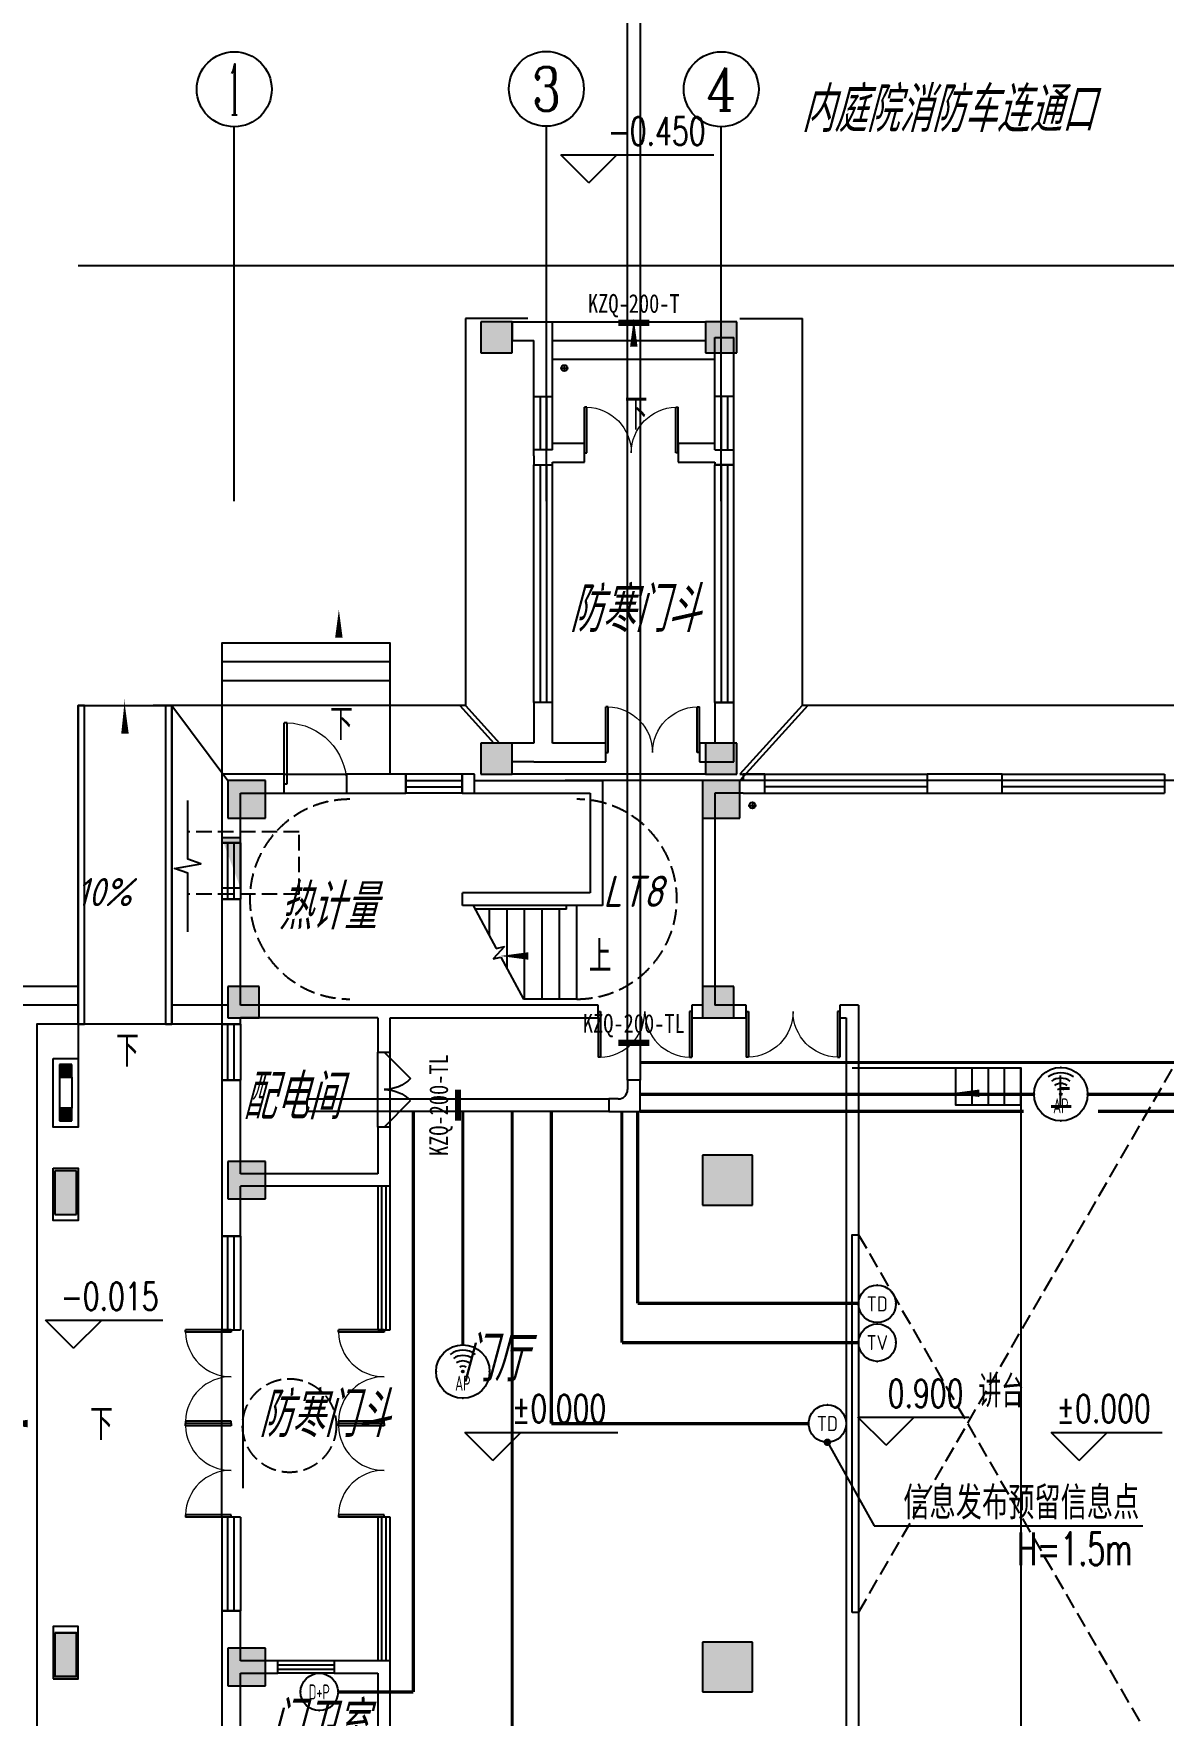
# Model space of a CAD drawing. Extents: x 1333527 to 1855755, y 1020844 to 1581249.
# Drawn here: x 1356161 to 1374256, y 1216596 to 1243536 of the extents above; entities that cross this region are included whole.
import ezdxf
from ezdxf.enums import TextEntityAlignment as Align

# ---------------------------------------------------------------- set-up
doc = ezdxf.new("R2010")
doc.units = 0
doc.header["$LTSCALE"] = 1000
doc.header["$PDSIZE"] = 5
doc.linetypes.add('DASH', pattern=[0.35, 0.25, -0.1])
for name, color, linetype in [('0-标注', 3, 'Continuous'), ('AXIS_TEXT', 7, 'Continuous'), ('CABLETRAY_PDS', 4, 'Continuous'), ('DIM-通讯', 3, 'Continuous'), ('EQUIP-通讯', 3, 'Continuous'), ('M-DIM_SYMB', 3, 'Continuous'), ('N-暖通墙身留洞标注', 11, 'Continuous'), ('WIRE-综合布线', 5, 'Continuous'), ('建筑-柱子', 9, 'Continuous'), ('建筑-柱子-填充', 8, 'Continuous'), ('抗震支吊架', 2, 'Continuous'), ('排水', 153, 'Continuous')]:
    doc.layers.add(name, color=color, linetype=linetype)
doc.layers.add('1-建筑底图', color=8, linetype='Continuous', plot=False)
doc.styles.add('_TCH_AXIS', font='COMPLEX', dxfattribs={"bigfont": 'GBCBIG'})
doc.styles.add('_TCH_DIM', font='SIMPLEX', dxfattribs={"bigfont": 'GBCBIG'})
doc.styles.add('_TEL_ATTDEF', font='gbenor', dxfattribs={"bigfont": 'gbcbig'})
doc.styles.add('_TEL_DIM', font='SIMPLEX', dxfattribs={"width": 0.8, "height": 3.5, "bigfont": 'HZTXT'})
doc.styles.add('COMPLEX', font='COMPLEX')
doc.styles.add('kzcad', font='', dxfattribs={"width": 0.8})
doc.styles.get("Standard").update_dxf_attribs({"font": 'gbeitc.shx', "bigfont": 'gbcbig.shx'})
doc.styles.get('kzcad').set_extended_font_data('SimSun')
doc.linetypes.add('JIEDI', pattern='A,1.25,-0.25,0.25,-0.25,0.625,["/",Standard,S=0.6,R=0,X=0,Y=-0.3],0.625,-0.25,0.25,-0.25', length=4)

# ---------------------------------------------------------------- blocks, each defined once
blk = doc.blocks.new('$equip_U$00000091(win7-PC-hzk)')
for radius in [0.7137949158223346, 0.02715771182347089]:
    blk.add_circle((0, 0), radius)
for radius in [0.5709565452821553, 0.4282174089616165, 0.2854782726410777, 0.1427391363205388]:
    blk.add_arc((0, 0), radius, 53.70488511215574, 126.2951148878442)
for p in [(0, 0.7137949158204719), (-0.7137949159368873, 0), (0.7137949159368873, 0), (0, -0.7137949158204719)]:
    blk.add_point(p)
at = {"color": 7, "style": '_TEL_DIM', "flags": 1}
for tag in ['REMARK', 'A']:
    blk.add_attdef(tag, text='', height=2e-05, dxfattribs=at).set_placement((0, 0), align=Align.MIDDLE_CENTER)
at = {"color": 7, "style": '_TEL_DIM', "width": 0.7}
blk.add_attdef('$TEXT$', text='', height=0.4, dxfattribs=at).set_placement((0, -0.3104041364276782), align=Align.MIDDLE_CENTER)
blk = doc.blocks.new('$equip_U$00000076(win7-PC-hzk)')
blk.add_circle((0, 0.4995004994561896), 0.4995004994997289)
for p in [(0, 0.9990009990287945), (-0.4995004995726049, 0.4995004994561896), (0.4995004995726049, 0.4995004994561896)]:
    blk.add_point(p)
at = {"color": 7, "style": '_TEL_DIM'}
blk.add_attdef('$TEXT$', text='', height=0.4, dxfattribs=at).set_placement((0, 0.4995004994561896), align=Align.MIDDLE_CENTER)
at = {"color": 7, "style": '_TEL_DIM', "flags": 1}
for tag in ['REMARK', 'A']:
    blk.add_attdef(tag, text='', height=2e-05, dxfattribs=at).set_placement((0, 0), align=Align.MIDDLE_CENTER)
blk = doc.blocks.new('$equip_U$00000088(win7-PC-hzk)')
blk.add_circle((0, 0.4995004994561896), 0.4995004994997289)
for p in [(0, 0.9990009990287945), (-0.4995004995726049, 0.4995004994561896), (0.4995004995726049, 0.4995004994561896)]:
    blk.add_point(p)
at = {"color": 7, "style": '_TEL_DIM'}
blk.add_attdef('$TEXT$', text='', height=0.4, dxfattribs=at).set_placement((0, 0.4995004994561896), align=Align.MIDDLE_CENTER)
at = {"color": 7, "style": '_TEL_DIM', "flags": 1}
for tag in ['REMARK', 'A']:
    blk.add_attdef(tag, text='', height=2e-05, dxfattribs=at).set_placement((0, 0), align=Align.MIDDLE_CENTER)
blk = doc.blocks.new('$equip_U$00000080(win7-PC-hzk)')
blk.add_circle((0, 0.4995004994561896), 0.4995004994997289)
for p in [(0, 0.9990009990287945), (-0.4995004995726049, 0.4995004994561896), (0.4995004991069436, 0.4995004994561896)]:
    blk.add_point(p)
at = {"color": 7, "style": '_TEL_DIM', "width": 0.7}
blk.add_attdef('$TEXT$', text='', height=0.4, dxfattribs=at).set_placement((0, 0.4995004994561896), align=Align.MIDDLE_CENTER)
at = {"color": 7, "style": '_TEL_DIM', "flags": 1}
for tag in ['REMARK', 'A']:
    blk.add_attdef(tag, text='', height=2e-05, dxfattribs=at).set_placement((0, 0), align=Align.MIDDLE_CENTER)
blk = doc.blocks.new('ng')
at = {"layer": '排水'}
for p, q in [((345991.3410677187, 781357.8100623027), (346091.3410677187, 781357.8100623027)), ((346041.3410677187, 781407.8100623027), (346041.3410677187, 781307.8100623027))]:
    blk.add_line(p, q, dxfattribs=at)
blk.add_circle((346041.3410677187, 781357.8100623027), 50, dxfattribs=at)
blk = doc.blocks.new('_AXISO')
blk.add_circle((-1.13686837721616e-13, 0), 0.4999999999999999)
at = {"layer": 'AXIS_TEXT', "style": 'COMPLEX', "width": 1.041666666666667}
blk.add_attdef('A', text='', height=0.56, dxfattribs=at).set_placement((-0.2500000000001137, -0.2800000000000011), (0.2499999999998863, -0.2800000000000011), align=Align.FIT)
blk = doc.blocks.new('A$C4670417C')
at = {"layer": '建筑-柱子-填充'}
for points in [[(3650.013496854343, 62749.99926033086), (3150.013496854343, 62749.99926033086), (3150.013496854343, 62249.99926033086), (3650.013496854343, 62249.99926033086)], [(7250.013496854343, 62749.99926033086), (6750.013496854343, 62749.99926033086), (6750.013496854343, 62249.99926033086), (7250.013496854343, 62249.99926033086)], [(3650.000028676353, 56000.00004400004), (3150.000028676353, 56000.00004400004), (3150.000028676353, 55500.00004400004), (3650.000028676353, 55500.00004400004)], [(7250.000028676353, 56000.00004400004), (6750.000028676353, 56000.00004400004), (6750.000028676353, 55500.00004400004), (7250.000028676353, 55500.00004400004)], [(-299.9999713236466, 55400.00004400004), (-899.9999713236466, 55400.00004400004), (-899.9999713236466, 54800.00004400004), (-299.9999713236466, 54800.00004400004)], [(7300.000028676353, 55400.00004400004), (6700.000028676353, 55400.00004400004), (6700.000028676353, 54800.00004400004), (7300.000028676353, 54800.00004400004)], [(-399.9999713236466, 52099.99527000013), (-899.9999713236466, 52099.99527000013), (-899.9999713236466, 51599.99527000013), (-399.9999713236466, 51599.99527000013)], [(7200.000028676353, 52099.99527000013), (6700.000028676353, 52099.99527000013), (6700.000028676353, 51599.99527000013), (7200.000028676353, 51599.99527000013)], [(7500.000028676353, 49400.00004400004), (6700.000028676353, 49400.00004400004), (6700.000028676353, 48600.00004400004), (7500.000028676353, 48600.00004400004)], [(-3325.001852323301, 49149.99527000013), (-3675.001852323301, 49149.99527000013), (-3675.001852323301, 48449.99527000013), (-3325.001852323301, 48449.99527000013)], [(-299.9999713236466, 49300.00004400004), (-899.9999713236466, 49300.00004400004), (-899.9999713236466, 48700.00004400004), (-299.9999713236466, 48700.00004400004)], [(-3324.997896323446, 41749.99508700013), (-3674.997896323446, 41749.99508700013), (-3674.997896323446, 41049.99508700013), (-3324.997896323446, 41049.99508700013)], [(-299.9999713236466, 41500.00004400004), (-899.9999713236466, 41500.00004400004), (-899.9999713236466, 40900.00004400004), (-299.9999713236466, 40900.00004400004)], [(7500.000028676353, 41600.00004400004), (6700.000028676353, 41600.00004400004), (6700.000028676353, 40800.00004400004), (7500.000028676353, 40800.00004400004)]]:
    blk.add_hatch(color=256, dxfattribs=at).paths.add_polyline_path(points)
at = {"layer": '建筑-柱子'}
for p, q in [((3650.013496854343, 62749.99926033086), (3150.013496854343, 62749.99926033086)), ((3150.013496854343, 62749.99926033086), (3150.013496854343, 62249.99926033086)), ((3650.013496854343, 62249.99926033086), (3650.013496854343, 62749.99926033086)), ((7250.013496854343, 62749.99926033086), (6750.013496854343, 62749.99926033086)), ((6750.013496854343, 62749.99926033086), (6750.013496854343, 62249.99926033086)), ((7250.013496854343, 62249.99926033086), (7250.013496854343, 62749.99926033086)), ((3150.013496854343, 62249.99926033086), (3650.013496854343, 62249.99926033086)), ((6750.013496854343, 62249.99926033086), (7250.013496854343, 62249.99926033086)), ((3650.000028676353, 56000.00004400004), (3150.000028676353, 56000.00004400004)), ((3150.000028676353, 56000.00004400004), (3150.000028676353, 55500.00004400004)), ((3650.000028676353, 55500.00004400004), (3650.000028676353, 56000.00004400004)), ((7250.000028676353, 56000.00004400004), (6750.000028676353, 56000.00004400004)), ((6750.000028676353, 56000.00004400004), (6750.000028676353, 55500.00004400004)), ((7250.000028676353, 55500.00004400004), (7250.000028676353, 56000.00004400004)), ((3150.000028676353, 55500.00004400004), (3650.000028676353, 55500.00004400004)), ((6750.000028676353, 55500.00004400004), (7250.000028676353, 55500.00004400004)), ((-299.9999713236466, 55400.00004400004), (-899.9999713236466, 55400.00004400004)), ((-899.9999713236466, 55400.00004400004), (-899.9999713236466, 54800.00004400004)), ((-299.9999713236466, 54800.00004400004), (-299.9999713236466, 55400.00004400004)), ((7300.000028676353, 55400.00004400004), (6700.000028676353, 55400.00004400004)), ((6700.000028676353, 55400.00004400004), (6700.000028676353, 54800.00004400004)), ((7300.000028676353, 54800.00004400004), (7300.000028676353, 55400.00004400004)), ((-899.9999713236466, 54800.00004400004), (-299.9999713236466, 54800.00004400004)), ((6700.000028676353, 54800.00004400004), (7300.000028676353, 54800.00004400004)), ((-399.9999713236466, 52099.99527000013), (-899.9999713236466, 52099.99527000013)), ((-899.9999713236466, 52099.99527000013), (-899.9999713236466, 51599.99527000013)), ((-399.9999713236466, 51599.99527000013), (-399.9999713236466, 52099.99527000013)), ((7200.000028676353, 52099.99527000013), (6700.000028676353, 52099.99527000013)), ((6700.000028676353, 52099.99527000013), (6700.000028676353, 51599.99527000013)), ((7200.000028676353, 51599.99527000013), (7200.000028676353, 52099.99527000013)), ((-899.9999713236466, 51599.99527000013), (-399.9999713236466, 51599.99527000013)), ((6700.000028676353, 51599.99527000013), (7200.000028676353, 51599.99527000013)), ((7500.000028676353, 49400.00004400004), (6700.000028676353, 49400.00004400004)), ((6700.000028676353, 49400.00004400004), (6700.000028676353, 48600.00004400004)), ((7500.000028676353, 48600.00004400004), (7500.000028676353, 49400.00004400004)), ((-3325.001852323301, 49149.99527000013), (-3675.001852323301, 49149.99527000013)), ((-3675.001852323301, 49149.99527000013), (-3675.001852323301, 48449.99527000013)), ((-3325.001852323301, 48449.99527000013), (-3325.001852323301, 49149.99527000013)), ((-299.9999713236466, 49300.00004400004), (-899.9999713236466, 49300.00004400004)), ((-899.9999713236466, 49300.00004400004), (-899.9999713236466, 48700.00004400004)), ((-299.9999713236466, 48700.00004400004), (-299.9999713236466, 49300.00004400004)), ((-899.9999713236466, 48700.00004400004), (-299.9999713236466, 48700.00004400004)), ((6700.000028676353, 48600.00004400004), (7500.000028676353, 48600.00004400004)), ((-3675.001852323301, 48449.99527000013), (-3325.001852323301, 48449.99527000013)), ((-3324.997896323446, 41749.99508700013), (-3674.997896323446, 41749.99508700013)), ((-3674.997896323446, 41749.99508700013), (-3674.997896323446, 41049.99508700013)), ((-3324.997896323446, 41049.99508700013), (-3324.997896323446, 41749.99508700013)), ((-299.9999713236466, 41500.00004400004), (-899.9999713236466, 41500.00004400004)), ((-899.9999713236466, 41500.00004400004), (-899.9999713236466, 40900.00004400004)), ((-299.9999713236466, 40900.00004400004), (-299.9999713236466, 41500.00004400004)), ((7500.000028676353, 41600.00004400004), (6700.000028676353, 41600.00004400004)), ((6700.000028676353, 41600.00004400004), (6700.000028676353, 40800.00004400004)), ((7500.000028676353, 40800.00004400004), (7500.000028676353, 41600.00004400004)), ((-3674.997896323446, 41049.99508700013), (-3324.997896323446, 41049.99508700013)), ((-899.9999713236466, 40900.00004400004), (-299.9999713236466, 40900.00004400004)), ((6700.000028676353, 40800.00004400004), (7500.000028676353, 40800.00004400004))]:
    blk.add_line(p, q, dxfattribs=at)
blk = doc.blocks.new('ND22')
at = {"layer": 'N-暖通墙身留洞标注'}
blk.add_lwpolyline([(2373086.622927886, 249039.9237213803), (2373086.622928182, 249839.987480886), (2372786.622928151, 249839.9874825159), (2372786.622927856, 249039.9237230101)], close=True, dxfattribs=at)
blk.add_solid([(2373086.622927886, 249039.9237213803), (2372786.622927825, 249839.9874825159), (2373086.622927856, 249839.987480886)], dxfattribs=at)
blk = doc.blocks.new('A$C667729B5')
at = {"layer": '0-标注'}
blk.add_blockref('ND22', (-2373686.622956601, -197259.9237601721), dxfattribs=at)
blk = doc.blocks.new('DIGOU')
at = {"layer": '0-标注', "linetype": 'DASH'}
for p, q in [((2374026.622963615, 249939.987480886), (2372241.956353305, 249939.987480886)), ((2374026.622963615, 248939.9237230096), (2374026.622963615, 249939.987480886)), ((2374026.622963615, 248939.9237230096), (2372241.956353305, 248939.9237230096))]:
    blk.add_line(p, q, dxfattribs=at)
at = {"layer": 'M-DIM_SYMB'}
blk.add_lwpolyline([(2372241.956353305, 248337.5341055894), (2372241.956353305, 249276.2607932377), (2372031.956353305, 249352.6945424336), (2372451.956353305, 249426.7518743312), (2372241.956353305, 249501.2607932377), (2372241.956353305, 250439.987480886)], dxfattribs=at)
blk = doc.blocks.new('A$C31C057EA')
at = {"layer": '0-标注'}
blk.add_blockref('DIGOU', (-2372886.62195162, -250759.9198520457), dxfattribs=at)
blk = doc.blocks.new('$DorLib2D$00000002')
for p, q in [((-0.5, -5.684341886080802e-17), (-0.5000000000000007, 0.4875)), ((-0.4750000000000007, 0.4875), (-0.5000000000000007, 0.4875)), ((-0.475, -2.842170943040401e-17), (-0.4750000000000007, 0.4875)), ((0.475, -2.842170943040401e-17), (0.4750000000000007, 0.4875)), ((0.4750000000000007, 0.4875), (0.5000000000000007, 0.4875)), ((0.5, -5.684341886080802e-17), (0.5000000000000007, 0.4875)), ((-0.5, -5.684341886080802e-17), (-0.475, -2.842170943040401e-17)), ((0.5, -5.684341886080802e-17), (0.475, -2.842170943040401e-17))]:
    blk.add_line(p, q)
at = {"lineweight": 13}
for centre, start, end in [((-0.4875, -4.263256414560601e-17), 0, 88.53071641864632), ((0.4875, -4.263256414560601e-17), 91.4692835813537, 180)]:
    blk.add_arc(centre, 0.4875, start, end, dxfattribs=at)
blk = doc.blocks.new('$WINLIB2D$00000001')
at = {"color": 0}
for points in [[(-0.4999999999999964, 0.5000000000000142), (-0.4999999999999964, -0.4999999999999858)], [(-0.4999999999999964, 0.5000000000000142), (0.5000000000000036, 0.5000000000000142)], [(0.5000000000000036, -0.4999999999999858), (0.5000000000000036, 0.5000000000000142)], [(0.5000000000000036, 0.1666666666666714), (-0.4999999999999964, 0.1666666666666714)], [(0.5000000000000036, -0.1666666666666572), (-0.4999999999999964, -0.1666666666666572)], [(-0.4999999999999964, -0.4999999999999858), (0.5000000000000036, -0.4999999999999858)]]:
    blk.add_lwpolyline(points, dxfattribs=at)
blk = doc.blocks.new('$DorLib2D$00000001')
for p, q in [((0.45, 0.9750000000000001), (0.5000000000000002, 0.9750000000000001)), ((0.45, 0), (0.45, 0.9750000000000001)), ((0.5, 0), (0.5, 0.9750000000000001)), ((0.5, 0), (0.45, 0))]:
    blk.add_line(p, q)
at = {"lineweight": 13}
blk.add_arc((0.475, 0), 0.975, 91.4692835813538, 180, dxfattribs=at)
blk = doc.blocks.new('$DorLib2D$00000116')
at = {"color": 0}
for p, q in [((-0.4999999999999929, 7.105427357601002e-15), (-0.146446609406766, 0.353553390593234)), ((0.5000000000000071, 7.105427357601002e-15), (0.1464466094067731, 0.353553390593234))]:
    blk.add_line(p, q, dxfattribs=at)
for centre, radius, start, end in [((-0.4999999999984652, 4.831690603168681e-13), 0.4999999999984674, 0, 45), ((0.4999999999977511, 9.059419880941277e-13), 0.4999999999976598, 135, 180)]:
    blk.add_arc(centre, radius, start, end, dxfattribs=at)
blk = doc.blocks.new('1-一层建筑底图')
at = {"layer": '1-建筑底图'}
for points in [[(-2300.001000317861, 50149.99526576907), (-2300.001000317861, 49949.99526576907), (-2100.001000317861, 49949.99526576907), (-2100.001000317861, 50149.99526576907)], [(-2300.001875973307, 49449.99526576907), (-2300.001875973307, 49249.99526576907), (-2100.001875973307, 49249.99526576907), (-2100.001875973307, 49449.99526576907)]]:
    blk.add_hatch(color=8, dxfattribs=at).paths.add_polyline_path(points)
at = {"layer": '1-建筑底图', "color": 8}
for p, q in [((499.9999763499945, 59174.51413964154), (499.9999763499945, 65174.51413964154)), ((5499.999974766513, 59174.51413964154), (5499.999974766513, 65180.4490866526)), ((8299.999976349995, 59174.51413964154), (8299.999976349995, 65174.51413964154)), ((6178.717645595782, 64273.0979027804), (5728.717645595782, 64723.0979027804)), ((5728.717645595782, 64723.0979027804), (8179.717645595782, 64723.0979027804)), ((6178.717645595782, 64273.0979027804), (6628.717645595782, 64723.0979027804)), ((5199.999978940119, 62100.00000582589), (4202.264503121492, 62100.00000555138)), ((4950.013473204337, 62049.99925609981), (5599.999976348248, 62049.99928475381)), ((4950.013473204337, 62049.99925609981), (4950.013486429118, 61749.99925609981)), ((5599.999976348248, 62049.99928475381), (8050.013473204337, 62049.99928475381)), ((5599.999976360123, 60100.00008898461), (5599.999976348248, 62049.99928475381)), ((8599.999978940119, 62100.00000582589), (9599.999977199826, 62100.00000610203)), ((4950.013486429118, 61749.99925609981), (5299.999976351624, 61749.99927153182)), ((5299.999976361636, 59900.00008901022), (5299.999976351624, 61749.99927153182)), ((5599.999976348248, 61749.99928475381), (8050.013473204337, 61749.99928475381)), ((8199.999976363615, 60100.00008826377), (8199.999976349995, 61800.00000406685)), ((8199.999976349995, 61800.00000406685), (8499.999976349995, 61800.00000406918)), ((8499.999976364546, 59900.00008823699), (8499.999976349995, 61800.00000406918)), ((5599.999976348248, 61449.99928475381), (8199.999976352789, 61449.99928475497)), ((6109.922684684978, 60100.00008884259), (5599.999976360123, 60100.00008898461)), ((6109.922684601741, 59800.00008884282), (6109.922684684978, 60100.00008884259)), ((8199.999976363615, 60100.00008826377), (7609.922684684861, 60100.00008842675)), ((7609.922684684861, 60100.00008842675), (7609.922684601741, 59800.00008842698)), ((5299.999976361636, 59900.00008901022), (5299.999976362451, 59760.00006799377)), ((8499.999976365361, 59760.00006799842), (8499.999976364546, 59900.00008823699)), ((5299.999976362451, 59760.00006799377), (5599.999976363033, 59760.00006799563)), ((5599.999976362684, 59800.00008898438), (6109.922684601741, 59800.00008884282)), ((5599.999976363033, 59760.00006799563), (5599.999976362684, 59800.00008898438)), ((7609.922684601741, 59800.00008842698), (8199.999976365594, 59800.00008826354)), ((8199.999976365594, 59800.00008826354), (8199.99997636571, 59760.00006799609)), ((8199.99997636571, 59760.00006799609), (8499.999976365361, 59760.00006799842)), ((-500.0000239037909, 55900.00000295579), (399.9999763499945, 54700.00000582589)), ((4111.561280986061, 55900.00000577373), (4655.780597293517, 55300.00003976887)), ((4202.264504827093, 55900.00000582589), (4746.483821181813, 55300.00003976887)), ((5599.999976386549, 55950.00006799563), (5299.999976385967, 55950.00006799377)), ((5299.999976385967, 55950.00006799377), (5299.999976390158, 55300.00003976887)), ((5599.999976390391, 55300.00003976957), (5599.999976386549, 55950.00006799563)), ((8499.999976394582, 55950.00006799842), (8199.999976395047, 55950.00006799609)), ((8199.999976395047, 55950.00006799609), (8199.99997640017, 55300.00003976817)), ((8499.999976400635, 55200.00003976864), (8499.999976394582, 55950.00006799842)), ((9597.735447792802, 55900.00000582589), (8599.999976349995, 54800.00000397139)), ((9688.438671633834, 55900.00000577373), (8599.999976314488, 54700.00000463286)), ((5299.999976390158, 55300.00003976887), (4950.000005026348, 55300.00003976887)), ((4950.000005026232, 55000.00003976887), (4950.000005026348, 55300.00003976887)), ((6450.000005026697, 55300.00003976794), (5599.999976390391, 55300.00003976957)), ((6450.000005026581, 55000.00003976864), (6450.000005026697, 55300.00003976794)), ((8199.99997640017, 55300.00003976817), (7950.000005026697, 55300.00003976724)), ((7950.000005026697, 55300.00003976724), (7950.000005026581, 55000.00003976794)), ((5299.9999763862, 55000.00003976934), (4950.000005026232, 55000.00003976887)), ((5299.999976391788, 55000.00009340397), (5299.9999763862, 55000.00003976934)), ((5299.999976391788, 55000.00009340397), (5599.999976391788, 55000.00009340583)), ((5599.999976391788, 55000.00009340583), (5599.999976388994, 55000.0000397691)), ((5599.999976388994, 55000.0000397691), (6450.000005026581, 55000.00003976864)), ((7950.000005026581, 55000.00003976794), (8199.999976413092, 55000.00003976771)), ((8199.999976402149, 55000.00000399211), (8199.999976413092, 55000.00003976771)), ((8199.999976402149, 55000.00000399211), (8499.999976402149, 55000.00000399444)), ((8499.999976402149, 55000.00000399444), (8499.999976400635, 55200.00003976864)), ((1299.999976282241, 54800.00000327104), (299.9999763496453, 54800.00000292016)), ((299.9999763496453, 54800.00000292016), (299.9999763504602, 53700.00000299583)), ((1299.999976387131, 54500.00000326987), (1299.999976282241, 54800.00000327104)), ((1299.999976280029, 54800.0000032708), (2299.999976280029, 54800.00000362052)), ((3248.731336835306, 54800.00000395346), (2299.999976278981, 54800.00000362122)), ((2299.999976278981, 54800.00000362122), (2299.999976383988, 54500.00000362005)), ((3248.731336940313, 54500.00000395207), (3248.731336835306, 54800.00000395346)), ((4350.000004956266, 54800.0000043381), (4148.731336838449, 54800.00000426872)), ((4148.731336838449, 54800.00000426872), (4148.731336943456, 54500.00000426732)), ((4350.000005061273, 54500.0000043381), (4350.000004956266, 54800.0000043381)), ((4350.000004987582, 54700.0000043381), (6400.000005027861, 54700.00000513252)), ((8050.000005026348, 54800.00003976887), (4950.000005026348, 54800.00003976887)), ((7999.999978940119, 54700.00000582589), (5799.999976270832, 54700.00000581145)), ((6400.000005027861, 54700.00000513252), (6400.000005027861, 52700.01085341303)), ((7999.999978940585, 54700.00000561425), (7999.999978940585, 51100.00000295555)), ((8649.999976439402, 54700.00000584335), (7999.999978940585, 54700.00000561425)), ((8599.999976270017, 54800.00000399281), (10387.75430252554, 54800.00000399281)), ((8999.99997178081, 54800.00000596605), (8649.99997640436, 54800.00000584335)), ((8649.99997640436, 54800.00000584335), (8649.999976439402, 54700.00000584335)), ((8999.999971885816, 54500.00000596605), (8999.99997178081, 54800.00000596605)), ((12799.99997183168, 54800.00000729598), (11599.99997178407, 54800.00000687595)), ((11599.99997178407, 54800.00000687595), (11599.99997188908, 54500.00000687595)), ((12799.99997193669, 54500.00000729598), (12799.99997183168, 54800.00000729598)), ((599.9999763498781, 54500.00000302517), (1299.999976387131, 54500.00000326987)), ((599.9999763504602, 53700.0000029956), (599.9999763498781, 54500.00000302517)), ((1299.999976385036, 54500.0000032708), (2299.999976385036, 54500.00000362052)), ((2299.999976383988, 54500.00000362005), (3248.731336940313, 54500.00000395207)), ((4148.731336943456, 54500.00000426732), (4350.000005061273, 54500.0000043381)), ((4350.000005065114, 54500.0000043381), (6200.000005027279, 54500.00000505522)), ((6200.000005027279, 54500.00000505522), (6200.000005027163, 52900.0108534114)), ((8199.999978940235, 54500.00000568223), (8199.999978940235, 51099.99609664176)), ((8649.999976509367, 54500.00000584335), (8199.999978940235, 54500.00000568223)), ((8649.999976509367, 54500.00000584335), (8999.999971885816, 54500.00000596605)), ((11599.99997188908, 54500.00000687595), (12799.99997193669, 54500.00000729598)), ((299.9999763504602, 53700.00000299583), (599.9999763504602, 53700.0000029956)), ((6200.000005027163, 52900.0108534114), (4156.665803634678, 52900.01085341186)), ((4156.665803634678, 52700.01085341186), (4156.665803634678, 52900.01085341186)), ((599.9999763504602, 52800.0000029956), (299.9999763505766, 52800.00000299583)), ((299.9999763505766, 52800.00000299583), (299.9999763499945, 51000.00000295579)), ((599.9999763498781, 51100.00000295602), (599.9999763504602, 52800.0000029956)), ((6400.000005027861, 52700.01085341303), (4156.665803634678, 52700.01085341186)), ((5820.000004984555, 52700.0108534121), (4327.916781843523, 52700.01085341163)), ((4327.916781840613, 52700.01085341233), (4696.981651964597, 52011.59950811649)), ((5820.000005026348, 52700.01085341233), (4327.91678184073, 52700.0108534121)), ((5820.000005026348, 52640.01085341233), (4360.083439695416, 52640.01085341256)), ((4590.000005023088, 52211.15082133142), (4590.000005025184, 52640.01085341279)), ((4870.000005025533, 51688.87088550976), (4870.000005025184, 52640.01085341279)), ((5150.000005026348, 51200.01085341233), (5150.000005027745, 52640.01085341279)), ((5430.000005026348, 51200.01085341233), (5430.000005025184, 52640.01085341279)), ((5710.000005026348, 51200.01085341233), (5710.000005027745, 52640.01085341256)), ((5990.000005026348, 52700.01085341233), (5820.000004984555, 52700.0108534121)), ((5820.000005026348, 52640.01085341233), (5820.000005026348, 52700.01085341233)), ((5990.000005026348, 51200.01085341233), (5990.000005026348, 52700.01085341233)), ((4828.416822809377, 52042.41826641303), (4649.124738717335, 51841.91741559375)), ((4696.981651964597, 52011.59950811649), (4828.416822809377, 52042.41826641303)), ((4649.124738717335, 51841.91741559375), (4772.447581512621, 51870.83400511323)), ((4772.447581512621, 51870.83400511323), (5132.083228211966, 51200.01085341233)), ((5990.000005026348, 51200.01085341233), (5132.083228216507, 51200.0108534121)), ((299.9999763499945, 51000.00000295579), (299.9999763502274, 50800.00000297977)), ((2899.999976349995, 51100.00000295579), (599.9999763498781, 51100.00000295602)), ((6327.310351861292, 51100.00000295555), (2899.999976349995, 51100.00000295579)), ((6327.310351861292, 50900.00000295602), (6327.310351861292, 51100.00000295555)), ((7999.999978940585, 51100.00000295555), (7827.310351861292, 51100.00000295555)), ((7827.310351861292, 51100.00000295555), (7827.310351861292, 50900.00000295602)), ((8699.998999784817, 51099.99609664152), (8199.999978940235, 51099.99609664176)), ((8699.998999784817, 50899.99609664176), (8699.998999784817, 51099.99609664152)), ((10499.99997894, 51099.99609664176), (10199.99899978482, 51099.99609664152)), ((10199.99899978482, 51099.99609664152), (10199.99899978482, 50899.99609664269)), ((10499.99997894, 51099.99609664176), (10499.99997894012, 37700.00002381788)), ((-2000.000023761066, 50908.29587535211), (-2000.001875973307, 50249.99526576907)), ((299.9999763502274, 50800.00000297977), (599.9999763494125, 50800.00000297977)), ((599.9999763494125, 50800.00000297977), (599.9999763488304, 50900.00000295602)), ((2799.999976350344, 50900.00000295602), (599.9999763488304, 50900.00000295602)), ((2799.999976350344, 50900.00000295602), (2799.999976349412, 50350.00000295276)), ((2999.999976349762, 50350.00000295276), (2999.999976350344, 50900.00000295625)), ((2999.999976350344, 50900.00000295625), (6327.310351861292, 50900.00000295602)), ((7827.310351861292, 50900.00000295602), (8099.999978940119, 50900.00000295579)), ((8099.999978940003, 50899.99609664199), (8699.998999784817, 50899.99609664176)), ((10199.99899978482, 50899.99609664269), (10299.99997894, 50899.99609664339)), ((10299.99997894, 50899.99609664339), (10299.99997894, 37900.00002381951)), ((-2300.001000317861, 50149.99526576907), (-2300.001000317861, 49949.99526576907)), ((-2100.001000317861, 50149.99526576907), (-2300.001000317861, 50149.99526576907)), ((-2100.001000317861, 49949.99526576907), (-2100.001000317861, 50149.99526576907)), ((2799.999976349412, 50350.00000295276), (2999.999976349762, 50350.00000295276)), ((2799.999976349995, 49150.00000295579), (2799.999976349995, 50350.00000295579)), ((2999.999976349995, 49150.00000295579), (2999.999976349995, 50350.00000295579)), ((-2300.001875973307, 49949.99526576907), (-2300.001875973307, 49449.99526576907)), ((-2300.001000317861, 49949.99526576907), (-2100.001000317861, 49949.99526576907)), ((-2100.001875973307, 49949.99526576907), (-2100.001875973307, 49449.99526576907)), ((599.9999763494125, 49900.00000297977), (299.9999763502274, 49900.00000297977)), ((299.9999763502274, 49900.00000297977), (299.9999763499945, 48300.00000295579)), ((599.9999763488304, 48400.00000295602), (599.9999763494125, 49900.00000297977)), ((-2300.001875973307, 49449.99526576907), (-2300.001875973307, 49249.99526576907)), ((-2100.001875973307, 49449.99526576907), (-2300.001875973307, 49449.99526576907)), ((-2100.001875973307, 49249.99526576907), (-2100.001875973307, 49449.99526576907)), ((-2300.001875973307, 49249.99526576907), (-2100.001875973307, 49249.99526576907)), ((2999.999976349762, 49150.00000295765), (2799.999976349412, 49150.00000295765)), ((2799.999976349412, 49150.00000295765), (2799.999976350344, 48400.00000295602)), ((2999.999976350344, 48200.00000295602), (2999.999976349762, 49150.00000295765)), ((299.9999763499945, 48300.00000295579), (299.9999763498781, 47400.27355844947)), ((2799.999976350344, 48400.00000295602), (599.9999763488304, 48400.00000295602)), ((599.9999763505766, 47400.27355844947), (599.9999763503438, 48200.00000295602)), ((2999.999976350344, 48200.00000295602), (599.9999763503438, 48200.00000295602)), ((2799.999976349995, 48200.00000295602), (2799.999976349762, 45900.27355839359)), ((2866.666643017321, 45900.27355838218), (2866.666643016855, 48200.00000295602)), ((2933.333309683367, 45900.27355838218), (2933.33330968325, 48200.00000295602)), ((2999.999976349296, 45900.27355839359), (2999.999976349645, 48200.00000295695)), ((299.9999763498781, 47400.27355844947), (599.9999763505766, 47400.27355844947)), ((-2073.114104110748, 45606.57758760289), (-2523.114104110748, 46056.57758760289)), ((-2523.114104110748, 46056.57758760289), (-642.3974250070751, 46056.57758760289)), ((-2073.114104110748, 45606.57758760289), (-1623.114104110748, 46056.57758760289)), ((299.9999763499945, 44400.27355839685), (299.9999763499945, 45900.27355839685)), ((639.9999763513915, 45900.27355843387), (639.9999763513915, 43365.46082953177)), ((2799.999976349762, 45900.27355839359), (2999.999976349296, 45900.27355839359)), ((10940.18571272166, 44052.23273336724), (10490.18571272166, 44502.23273336724)), ((10490.18571272166, 44502.23273336724), (12270.84154859884, 44502.23273336724)), ((10940.18571272166, 44052.23273336724), (11390.18571272166, 44502.23273336724)), ((299.9999763499945, 42900.27355839685), (299.9999763499945, 44400.27355839685)), ((4641.068942647893, 43808.38505475526), (4191.068942647893, 44258.38505475526)), ((4191.068942647893, 44258.38505475526), (6642.068942647893, 44258.38505475526)), ((4641.068942647893, 43808.38505475526), (5091.068942647893, 44258.38505475526)), ((14033.32661556872, 43808.38505475526), (13583.32661556872, 44258.38505475526)), ((13583.32661556872, 44258.38505475526), (15363.98245144589, 44258.38505475526)), ((14033.32661556872, 43808.38505475526), (14483.32661556872, 44258.38505475526)), ((2999.999976349296, 42900.27355839848), (2799.999976349762, 42900.27355839848)), ((2799.999976349762, 42900.27355839848), (2799.999976349995, 40600.00009109941)), ((2866.666643016855, 40600.00009109941), (2866.666643016855, 42900.27355839033)), ((2933.33330968325, 40600.00009109941), (2933.333309682785, 42900.27355839033)), ((2999.999976349645, 40600.00009109918), (2999.999976349296, 42900.27355839848)), ((599.9999763505766, 41400.2735584334), (299.9999763498781, 41400.27355843363)), ((299.9999763498781, 41400.27355843363), (299.9999763499945, 40500.00000295579)), ((599.9999763503438, 40600.00009109941), (599.9999763505766, 41400.2735584334)), ((299.9999763499945, 40500.00000295579), (299.9999763499945, 39000.00009107403)), ((1199.99899978959, 40600.00009109941), (599.9999763503438, 40600.00009109941)), ((1199.99899978959, 40400.00009109988), (1199.99899978959, 40600.00009109941)), ((2999.999976350344, 40600.00009109941), (2099.998999784817, 40600.00009109941)), ((2099.998999784817, 40600.00009109941), (2099.998999784817, 40400.00009109988)), ((2999.99997635046, 39000.00009108195), (2999.999976350344, 40600.00009109941)), ((599.9999763497617, 40400.00009109941), (1199.99899978959, 40400.00009109988)), ((599.9999763497617, 39000.00009107403), (599.9999763497617, 40400.00009109941)), ((2099.998999784817, 40400.00009109988), (2799.999976350344, 40400.00009109941)), ((2799.999976350344, 40400.00009109941), (2799.999976350926, 39000.00009108195))]:
    blk.add_line(p, q, dxfattribs=at)
at = {"layer": '1-建筑底图', "color": 8, "ltscale": 5}
blk.add_line((-1999.997721589636, 62950.00000477326), (66699.99997433322, 62950.00000191224), dxfattribs=at)
at = {"layer": '1-建筑底图', "color": 8}
for points in [[(4202.264503121492, 62100.00000555138), (4202.264504827093, 55900.00000582589), (-800.0000236500055, 55900.00000295579)], [(9599.99997891183, 55900.00000582566), (9599.999977199826, 62100.00000610203)], [(2999.999981858535, 54800.00000282377), (2999.999981858535, 56900.00000259653), (299.9999908352038, 56899.99999993481), (299.9999763496453, 54800.00000292086)], [(2999.999981858535, 54800.00000282377), (2999.999981858535, 56600.00000271015), (299.999988765805, 56600.00000189058), (299.9999763496453, 54800.00000292063)], [(2999.999981858535, 54800.00000282377), (2999.999981858535, 56300.00000282377), (299.9999866964063, 56300.00000384636), (299.9999763496453, 54800.00000292063)], [(36899.99997894012, 54700.00000582566), (36899.99997894012, 55900.00000582566), (9597.735447792686, 55900.00000582566)], [(7999.999978940119, 34100.00008822908), (35699.99997894012, 34099.99999339343), (35699.99997894012, 54700.00000582566), (8599.999978940119, 54700.00000582566)], [(-2000.000023698318, 51400.00000295579), (-3260.000023650005, 51400.00000295579), (-3260.000023650005, 37400.00000295835), (399.9999763504602, 37400.00000295392)], [(-2000.000023698318, 51100.00000295579), (-2960.000023650005, 51100.00000295579), (-2960.000023650005, 37700.00000295811), (399.9999763508094, 37700.00000295392)], [(399.9999763496453, 51100.00000295904), (-500.0000239126384, 51100.00000295579)], [(399.9999763494125, 50800.00000295602), (-2660.000023650005, 50800.00000295579), (-2660.000023650005, 38000.00000295765), (399.9999763511587, 38000.00000295392)], [(10399.99997894012, 50100.00001325156), (13099.99997894012, 50100.00001325156), (13099.9999820079, 38700.00001324713), (10299.99997894024, 38700.00001324713)], [(13099.99997894012, 49500.00392982154), (12059.99997894012, 49500.00393020152), (12059.99997894012, 50100.00001325156)], [(12319.99997894012, 49500.00392982154), (12319.99997894012, 50100.00001325156)], [(12579.99997894012, 49500.00392982154), (12579.99997894012, 50100.00001325156)], [(12839.99997894012, 49500.00392982154), (12839.99997894012, 50100.00001325156)], [(13099.99997894012, 49500.00392982154), (13099.99997894012, 50100.00001325156)]]:
    blk.add_lwpolyline(points, dxfattribs=at)
for points in [[(6899.999981370405, 61000.42336005438, 0, 0, 0), (6899.999981370405, 62100.00000557117, 0, 120, 0), (6899.999981370405, 61650.00000557117, 0, 0, 0)], [(2175.959777209559, 56033.1812002284, 0, 0, 0), (2175.959777209559, 57438.09086149535, 0, 120, 0), (2175.959777209559, 56988.09086149535, 0, 0, 0)], [(-1250.000023913337, 50800.00000295439, 0, 0, 0), (-1250.000023903791, 55900.00000295579, 0, 120, 0), (-1250.000023904606, 55450.00000295579, 0, 0, 0)], [(6019.999976360821, 51890.00000295788, 0, 0, 0), (4759.999976360821, 51890.00000295788, 0, 120, 0), (5209.999976360821, 51890.00000295788, 0, 0, 0)], [(13404.319385699, 49690.58056152309, 0, 0, 0), (11985.39805343654, 49690.58056152309, 0, 120, 0), (12435.39805343654, 49690.58056152309, 0, 0, 0)], [(-1967.52241451852, 44400.00000295718, 0, 0, 0), (-3260.000023650005, 44400.00000295718, 0, 120, 0), (-2810.000023650005, 44400.00000295718, 0, 0, 0)]]:
    blk.add_lwpolyline(points, format="xyseb", dxfattribs=at)
for points in [[(-2000.000023903791, 50800.00000295579), (-2000.000023903791, 55900.00000295579), (-500.0000239037909, 55900.00000295579), (-500.0000239132205, 50800.00000295299)], [(-1900.00002368947, 55900.00000206311), (-2000.00002368947, 55900.00000206311), (-2000.0000236989, 50800.00000206055), (-2000.0000236989, 50800.00000206055), (-1900.0000236989, 50800.00000206032)], [(-500.0000239037909, 55900.00000295579), (-600.0000239037909, 55900.00000295579), (-600.0000239132205, 50800.00000295322), (-600.0000239132205, 50800.00000295322), (-500.0000239132205, 50800.00000295299)], [(-2400.001000317861, 50249.99526576907), (-2000.001875973307, 50249.99526576907), (-2000.001875973307, 49149.99526576907), (-2400.001000317861, 49149.99526576907)], [(-2400.000023761066, 48491.69465618604), (-2000.000023761066, 48491.69465618604), (-2000.000023761066, 47649.99624225125), (-2400.000023761066, 47649.99624225125)], [(10399.9999789428, 41375.00002303347), (10399.9999789428, 47425.00000346522), (10499.9999789428, 47425.00000346522), (10499.9999789428, 41375.00002303347)], [(-2400.000023628236, 40308.29764547711), (-2000.000023628236, 40308.29764547711), (-2000.000023628236, 41149.99605941167), (-2400.000023628236, 41149.99605941167)], [(-2374.997919973452, 41049.99508276908), (-2024.997919973452, 41049.99508276908), (-2024.997919973452, 40349.99508276908), (-2374.997919973452, 40349.99508276908)]]:
    blk.add_lwpolyline(points, close=True, dxfattribs=at)
at = {"layer": '1-建筑底图', "color": 8, "linetype": 'DASH'}
for points in [[(10499.9999789428, 41375.00002303347), (17799.99997886247, 54018.97091814573)], [(10499.9999789428, 47425.00000346522), (17799.99997213832, 34781.02911999961)]]:
    blk.add_lwpolyline(points, dxfattribs=at)
blk.add_circle((1384.019656609278, 44367.49146357388), 750, dxfattribs=at)
for centre, start, end in [((2350.000005026348, 52800.01085341233), 90, 270), ((5990.000005026348, 52800.01085341233), 270, 90)]:
    blk.add_arc(centre, 1600, start, end, dxfattribs=at)
at = {"layer": '1-建筑底图', "color": 8}
for name, p in [('A$C4670417C', (1299.999976349995, -700.0000042309985)), ('A$C31C057EA', (400.0000050263479, 54699.99996759067)), ('A$C667729B5', (1200, 1200)), ('ng', (-340255.0285326777, -720050.7981373009)), ('ng', (-337242.7726288246, -727055.1422665592))]:
    blk.add_blockref(name, p, dxfattribs=at)
ref = blk.add_blockref('_AXISO', (499.9999763499945, 65774.51413964154), dxfattribs=dict(at, xscale=1200, yscale=1200, zscale=1200))
ref.add_attrib('A', '1', dxfattribs={"layer": 'AXIS_TEXT', "height": 817.1572203357082, "style": '_TCH_AXIS', "width": 0.5555555555556613}).set_placement((402.7193548814394, 65365.9355294737), (597.2805978185497, 65365.9355294737), align=Align.FIT)
ref = blk.add_blockref('_AXISO', (5499.999974766513, 65780.4490866526), dxfattribs=dict(at, xscale=1200, yscale=1200, zscale=1200))
ref.add_attrib('A', '3', dxfattribs={"layer": 'AXIS_TEXT', "height": 698.9222472437887, "style": '_TCH_AXIS'}).set_placement((5267.02589235187, 65430.98796303058), (5732.974057181156, 65430.98796303058), align=Align.FIT)
ref = blk.add_blockref('_AXISO', (8299.999976349995, 65774.51413964154), dxfattribs=dict(at, xscale=1200, yscale=1200, zscale=1200))
ref.add_attrib('A', '4', dxfattribs={"layer": 'AXIS_TEXT', "height": 683.5361158136574, "style": '_TCH_AXIS', "width": 0.9374999999999594}).set_placement((8055.879934987985, 65432.74608173477), (8544.120017712004, 65432.74608173477), align=Align.FIT)
for name, p, xscale, yscale, zscale, rotation in [('$WINLIB2D$00000001', (5449.999976358376, 60425.00008882373), 850, -300, 300, 90.00000000035104), ('$DorLib2D$00000002', (6859.922684643301, 59950.00008863444), -1500, 1500, 300, 359.9999999841155), ('$WINLIB2D$00000001', (8349.999976360472, 60425.00008882536), 850, 300, 300, 90.00000000043882), ('$WINLIB2D$00000001', (5449.999976374209, 57855.00006799493), 3810, -300, 300, 90.00000000035305), ('$WINLIB2D$00000001', (8349.999976380146, 57855.00006799656), 3810, 300, 300, 90.0000000004397), ('$DorLib2D$00000002', (7200.000005026697, 55150.00003976771), 1500, -1500, 300, 179.999999999969), ('$DorLib2D$00000001', (1799.999976332532, 54650.00000344566), -1000, 1000, 300, 2.005387855774643e-08), ('$WINLIB2D$00000001', (3698.731336889439, 54650.00000411039), -900, -300, 300, 2.005411836591975e-08), ('$WINLIB2D$00000001', (10299.99997183529, 54650.000006421), 2600, -300, 300, 2.005450216230968e-08), ('$WINLIB2D$00000001', (14099.99997188384, 54650.00000775093), 2600, -300, 300, 2.005450216230968e-08), ('$WINLIB2D$00000001', (449.9999763499945, 53250.00000299513), -900, -300, 300, 90), ('$DorLib2D$00000002', (7077.310351861524, 51000.00000295579), 1500, 1500, 200, 180), ('$WINLIB2D$00000001', (449.9999763499945, 50350.00000298116), -900, -300, 300, 90), ('$DorLib2D$00000116', (2899.999976349995, 49750.00000295579), 1200, -1200, 200, 90), ('$WINLIB2D$00000001', (449.9999763499945, 46650.27355844807), -1500, -300, 300, 90), ('$DorLib2D$00000002', (449.9999763499945, 45150.27355839685), 1500, 1500, 300, 90), ('$DorLib2D$00000002', (2899.999976349995, 45150.27355839685), 1500, 1500, 200, 90), ('$DorLib2D$00000002', (449.9999763499945, 43650.27355839685), 1500, 1500, 300, 90), ('$DorLib2D$00000002', (2899.999976349995, 43650.27355839685), 1500, 1500, 200, 90), ('$WINLIB2D$00000001', (449.9999763499945, 42150.27355843363), -1500, -300, 300, 90), ('$WINLIB2D$00000001', (1649.998999787378, 40500.00009109895), 900, -200, 200, 180)]:
    blk.add_blockref(name, p, dxfattribs=dict(at, xscale=xscale, yscale=yscale, zscale=zscale, rotation=rotation))
at = {"layer": '1-建筑底图', "color": 8, "xscale": 1500, "yscale": -1500, "zscale": 200}
blk.add_blockref('$DorLib2D$00000002', (9449.998999787378, 50999.99609664199), dxfattribs=at)
at = {"layer": '1-建筑底图', "color": 8}
for s, height, p in [('内庭院消防车连通口', 723.4042553191489, (9579.478042756906, 65089.12065947684)), ('防寒门斗', 723.4042553191489, (5865.92911020352, 57080.58657278959)), ('10%', 450, (-2026.729855300859, 52688.25831494271)), ('热计量', 723.4042553191489, (1208.03258752916, 52315.17179106106)), ('LT8', 500, (6406.805590276839, 52675.81081020343)), ('配电间', 723.4042553191489, (634.9078697357327, 49273.37425373006)), ('门厅', 723.4042553191489, (4136.135909887031, 45073.05583783775)), ('防寒门斗', 723.4042553191489, (889.588961686939, 44183.77043591347)), ('门卫室', 723.4042553191489, (1061.780518780579, 39225.09416473354))]:
    blk.add_text(s, height=height, dxfattribs=at).set_placement(p)
at = {"layer": '1-建筑底图', "color": 8, "style": '_TCH_DIM', "width": 0.7058823529411765}
for s, p in [('-0.450', (6484.717645595782, 64880.5979027804)), ('-0.015', (-2277.397425007075, 46214.07758760289)), ('0.900', (10965.84154859884, 44659.73273336724)), ('%%P0.000', (4947.068942647893, 44415.88505475526)), ('%%P0.000', (13668.98245144589, 44415.88505475526))]:
    blk.add_text(s, height=446.25, dxfattribs=at).set_placement(p)
at = {"layer": '1-建筑底图', "color": 8, "style": '_TCH_DIM'}
for s, p in [('下', (6757.579768604483, 60317.92336005438)), ('下', (2033.539564443636, 55350.6812002284)), ('上', (6177.499976360821, 51627.50000295788)), ('下', (-1392.420236679609, 50117.50000295439)), ('上', (13561.819385699, 49428.08056152309)), ('讲台', (12420.84154859884, 44659.73273336724)), ('下', (-1810.02241451852, 44137.50000295718))]:
    blk.add_text(s, height=506.3829787234042, dxfattribs=at).set_placement(p)

msp = doc.modelspace()

# ---------------------------------------------------------------- linework, layer by layer
at = {"layer": 'CABLETRAY_PDS'}
for p, q in [((1365673.684118995, 1226770.895038899), (1365673.684118995, 1262570.89504114)), ((1365873.684118995, 1262570.89504114), (1365873.684118995, 1226770.895038899)), ((1365873.684118995, 1226770.895038899), (1365673.684118995, 1226770.895038899)), ((1365873.684118995, 1226770.895038899), (1365673.684118995, 1226770.895038899)), ((1365673.684118995, 1226770.895038899), (1365673.684118995, 1226620.895038899)), ((1365873.684118995, 1226270.895038899), (1365873.684118995, 1226770.895038899)), ((1360543.227136058, 1226270.895038899), (1360543.227136058, 1226470.895038899)), ((1360543.227136058, 1226470.895038899), (1365373.684118995, 1226470.895038899)), ((1365373.684118995, 1226470.895038899), (1365373.684118995, 1226270.895038899)), ((1365523.684118995, 1226470.895038899), (1365373.684118995, 1226470.895038899)), ((1365373.684118995, 1226470.895038899), (1365373.684118995, 1226270.895038899)), ((1365373.684118995, 1226270.895038899), (1360543.227136058, 1226270.895038899)), ((1365373.684118995, 1226270.895038899), (1365873.684118995, 1226270.895038899))]:
    msp.add_line(p, q, dxfattribs=at)
msp.add_arc((1365523.684118995, 1226620.895038899), 150.0000000002328, 270.0000000001042, 0, dxfattribs=at)
at = {"layer": 'DIM-通讯'}
for p, q in [((1368873.983821142, 1220971.194750215), (1369623.021062219, 1219631.426791752)), ((1369623.021062219, 1219631.426791752), (1373928.435725372, 1219631.426791752))]:
    msp.add_line(p, q, dxfattribs=at)
at = {"layer": 'DIM-通讯', "const_width": 60}
msp.add_lwpolyline([(1368859.344066464, 1220997.380196229, 1), (1368888.623575821, 1220945.009304202, 1)], format="xyb", close=True, dxfattribs=at)
at = {"layer": 'WIRE-综合布线', "linetype": 'Continuous', "const_width": 52.5}
for points in [[(1365873.684118995, 1227054.595769614), (1389973.983823303, 1227054.595769614)], [(1365873.684118995, 1226546.463182506), (1372185.138128106, 1226546.463182506)], [(1373041.691253333, 1226546.463182506), (1384895.772706044, 1226546.463182506)], [(1362242.009999845, 1216971.194827371), (1362242.009999845, 1226270.895038899)], [(1363035.5080871, 1222531.54960138), (1363035.5080871, 1226270.895038899)], [(1363825.381346793, 1215929.188151569), (1363825.381346793, 1226270.895038899)], [(1364452.880498073, 1221270.895049959), (1364452.880498073, 1226270.895038899)], [(1365582.399857803, 1222566.903284461), (1365582.399857803, 1226270.895038899)], [(1365833.403150911, 1223197.593651091), (1365833.403150911, 1226270.895038899)], [(1365873.684118995, 1226270.895038899), (1372016.387735138, 1226270.895038899)], [(1373210.441646199, 1226270.895038899), (1384727.022313111, 1226270.895038899)], [(1365833.403150911, 1223197.593651091), (1369373.845986136, 1223197.593651091)], [(1365582.399857803, 1222566.903284461), (1369373.684120819, 1222566.903284461)], [(1364452.880498073, 1221270.895049959), (1368574.283521443, 1221270.895049959)], [(1361036.049259784, 1216971.194827371), (1362242.009999845, 1216971.194827371)]]:
    msp.add_lwpolyline(points, dxfattribs=at)
at = {"layer": '抗震支吊架', "color": 2, "const_width": 100}
for points in [[(1365523.684118995, 1238904.22837298), (1366023.684118995, 1238904.22837298)], [(1365523.684118995, 1227370.895038899), (1366023.684118995, 1227370.895038899)], [(1362958.455627527, 1226120.895038899), (1362958.455627527, 1226620.895038899)]]:
    msp.add_lwpolyline(points, dxfattribs=at)

# ---------------------------------------------------------------- block references
at = {"layer": '1-建筑底图'}
msp.add_blockref('1-一层建筑底图', (1358873.684141902, 1176870.895035942), dxfattribs=at)
at = {"layer": 'EQUIP-通讯', "linetype": 'JIEDI'}
ref = msp.add_blockref('$equip_U$00000091(win7-PC-hzk)', (1372613.414690719, 1226547.038841514), dxfattribs=dict(at, xscale=600, yscale=600, zscale=600))
ref.add_attrib('$TEXT$', 'AP', dxfattribs={"layer": '0', "color": 7, "height": 240, "style": '_TEL_ATTDEF', "width": 0.6999999999999998}).set_placement((1372613.414690719, 1226360.796359658), align=Align.MIDDLE_CENTER)
ref = msp.add_blockref('$equip_U$00000076(win7-PC-hzk)', (1369373.684120816, 1223187.744997117), dxfattribs=dict(at, xscale=600, yscale=600, zscale=600, rotation=270))
ref.add_attrib('$TEXT$', 'TD', dxfattribs={"layer": '0', "color": 7, "height": 240, "style": '_TEL_ATTDEF'}).set_placement((1369673.38442049, 1223187.744997117), align=Align.MIDDLE_CENTER)
ref = msp.add_blockref('$equip_U$00000088(win7-PC-hzk)', (1369373.684120819, 1222566.899327379), dxfattribs=dict(at, xscale=600, yscale=600, zscale=600, rotation=270))
ref.add_attrib('$TEXT$', 'TV', dxfattribs={"layer": '0', "color": 7, "height": 240, "style": '_TEL_ATTDEF'}).set_placement((1369673.384420493, 1222566.899327379), align=Align.MIDDLE_CENTER)
ref = msp.add_blockref('$equip_U$00000091(win7-PC-hzk)', (1363035.5080871, 1222103.272651887), dxfattribs=dict(at, xscale=600, yscale=600, zscale=600))
ref.add_attrib('$TEXT$', 'AP', dxfattribs={"layer": '0', "color": 7, "height": 240, "style": '_TEL_ATTDEF', "width": 0.6999999999999998}).set_placement((1363035.5080871, 1221917.03017003), align=Align.MIDDLE_CENTER)
ref = msp.add_blockref('$equip_U$00000076(win7-PC-hzk)', (1369173.684120816, 1221270.895049959), dxfattribs=dict(at, xscale=600, yscale=600, zscale=600, rotation=90))
ref.add_attrib('$TEXT$', 'TD', dxfattribs={"layer": '0', "color": 7, "height": 240, "style": '_TEL_ATTDEF'}).set_placement((1368873.983821142, 1221270.895049959), align=Align.MIDDLE_CENTER)
ref = msp.add_blockref('$equip_U$00000080(win7-PC-hzk)', (1360736.34896004, 1217270.895127045), dxfattribs=dict(at, xscale=600, yscale=600, zscale=600, rotation=180))
ref.add_attrib('$TEXT$', 'D+P', dxfattribs={"layer": '0', "color": 7, "height": 240, "style": '_TEL_ATTDEF', "width": 0.6999999999999998}).set_placement((1360736.34896004, 1216971.194827371), align=Align.MIDDLE_CENTER)

# ---------------------------------------------------------------- texts
at = {"layer": 'DIM-通讯', "color": 7, "style": '_TEL_DIM'}
for s, width, p in [('信息发布预留信息点', 0.8, (1370090.148323797, 1219736.426791752)), ('H=1.5m', 0.6400000000000001, (1371914.935725372, 1219001.426791752))]:
    msp.add_text(s, height=525, dxfattribs=dict(at, width=width)).set_placement(p)
at = {"layer": '抗震支吊架', "color": 2, "style": 'kzcad', "width": 0.8}
for s, rotation, p in [('KZQ-200-T', 359.8853876550854, (1365773.684118995, 1239064.22837298)), ('KZQ-200-TL', 359.8853876550854, (1365773.684118995, 1227530.895038899)), ('KZQ-200-TL', 89.88538766144165, (1362798.455627527, 1226370.895038899))]:
    msp.add_text(s, height=300, rotation=rotation, dxfattribs=at).set_placement(p, align=Align.CENTER)

doc.saveas('drawing.dxf')
